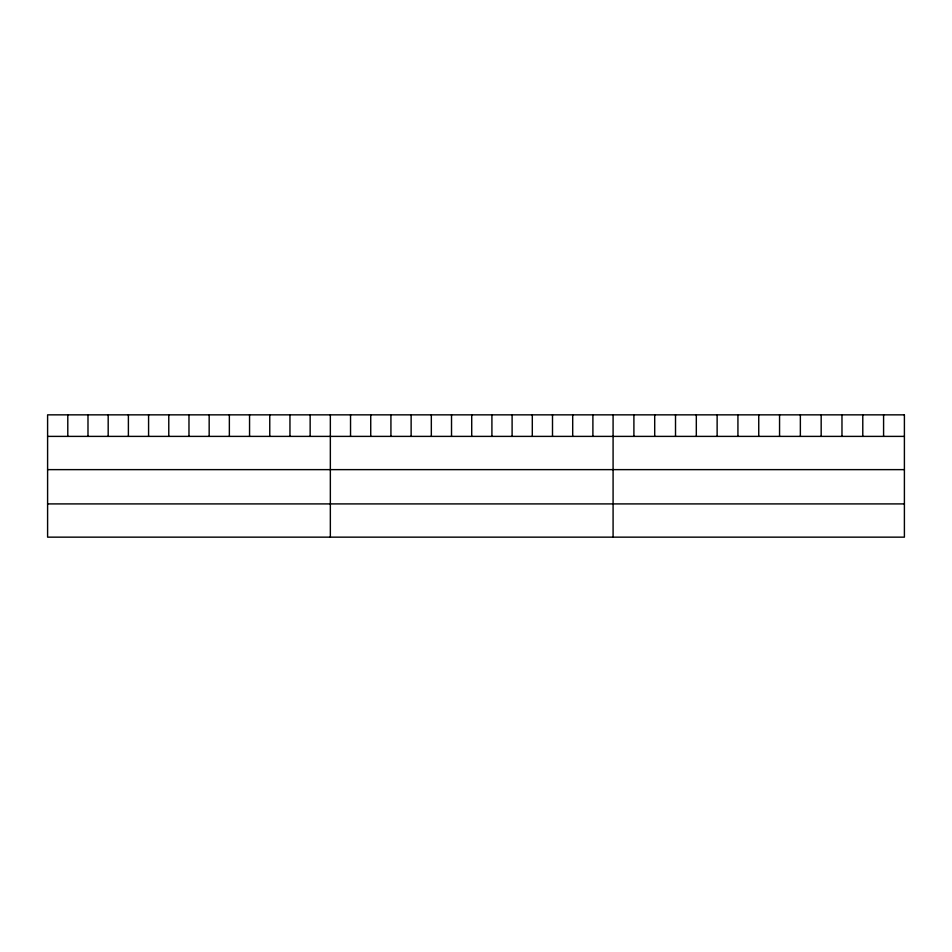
<?xml version="1.0" encoding="UTF-8"?>
<svg xmlns="http://www.w3.org/2000/svg" width="952" height="952" viewBox="0 0 952 952"><rect width="100%" height="100%" fill="white"/><g stroke="black" fill="none" stroke-linecap="round" stroke-linejoin="round"><path stroke-width="1.43" d="M47.6 436.385L904.4 436.385M47.6 469.633L904.4 469.633M47.6 503.905L904.4 503.905M883.587 414.846L883.587 436.385M862.786 414.846L862.786 436.385M841.973 414.846L841.973 436.385M821.171 414.846L821.171 436.385M800.358 414.846L800.358 436.385M779.557 414.846L779.557 436.385M758.744 414.846L758.744 436.385M737.931 414.846L737.931 436.385M717.13 414.846L717.13 436.385M696.317 414.846L696.317 436.385M675.515 414.846L675.515 436.385M654.702 414.846L654.702 436.385M633.901 414.846L633.901 436.385M613.088 414.846L613.088 537.154M592.894 414.846L592.894 436.385M572.699 414.846L572.699 436.385M552.505 414.846L552.505 436.385M532.299 414.846L532.299 436.385M512.105 414.846L512.105 436.385M491.91 414.846L491.91 436.385M471.716 414.846L471.716 436.385M451.522 414.846L451.522 436.385M431.327 414.846L431.327 436.385M411.133 414.846L411.133 436.385M390.927 414.846L390.927 436.385M370.733 414.846L370.733 436.385M350.538 414.846L350.538 436.385M330.344 414.846L330.344 537.154M310.15 414.846L310.15 436.385M289.955 414.846L289.955 436.385M269.761 414.846L269.761 436.385M249.555 414.846L249.555 436.385M229.361 414.846L229.361 436.385M209.166 414.846L209.166 436.385M188.972 414.846L188.972 436.385M168.778 414.846L168.778 436.385M148.583 414.846L148.583 436.385M128.389 414.846L128.389 436.385M108.183 414.846L108.183 436.385M87.989 414.846L87.989 436.385M67.794 414.846L67.794 436.385M904.4 414.846L47.6 414.846L47.6 537.154L904.4 537.154L904.4 414.846"/></g></svg>
